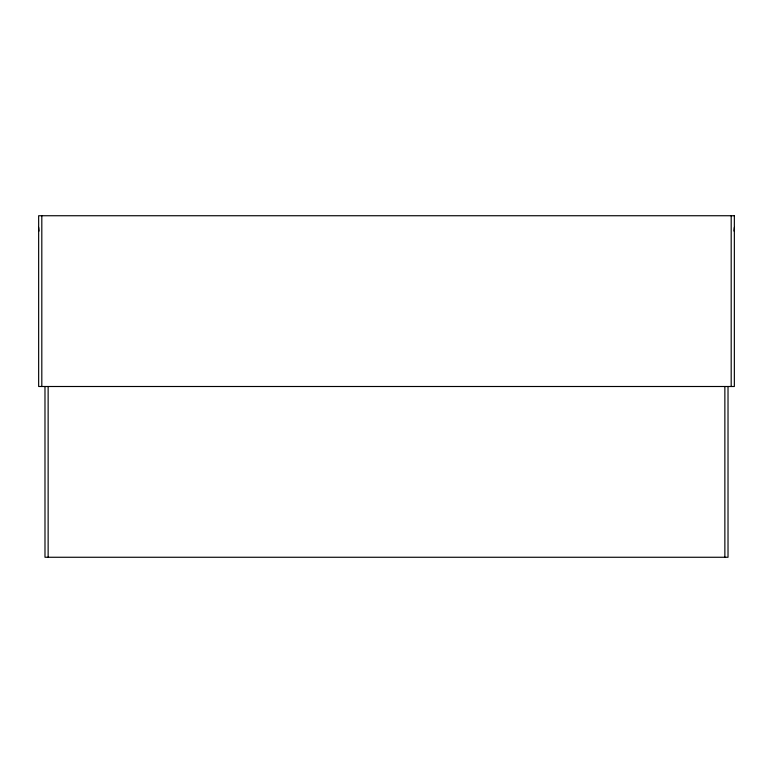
<?xml version="1.0" encoding="UTF-8"?>
<svg xmlns="http://www.w3.org/2000/svg" width="773" height="773" viewBox="0 0 773 773"><rect width="100%" height="100%" fill="white"/><g stroke="black" fill="none" stroke-linecap="round" stroke-linejoin="round"><path stroke-width="1.16" d="M734.35 227.378L733.992 231.088M39.008 231.088L38.65 227.378M731.19 215.735L731.19 386.5M728.021 386.5L728.021 557.265L44.989 557.265L44.979 386.5M724.861 386.5L724.861 557.265M48.139 386.5L48.139 557.265M41.81 215.735L41.81 386.5M734.35 215.735L38.65 215.735L38.65 386.5L734.35 386.5L734.35 215.735"/></g></svg>
